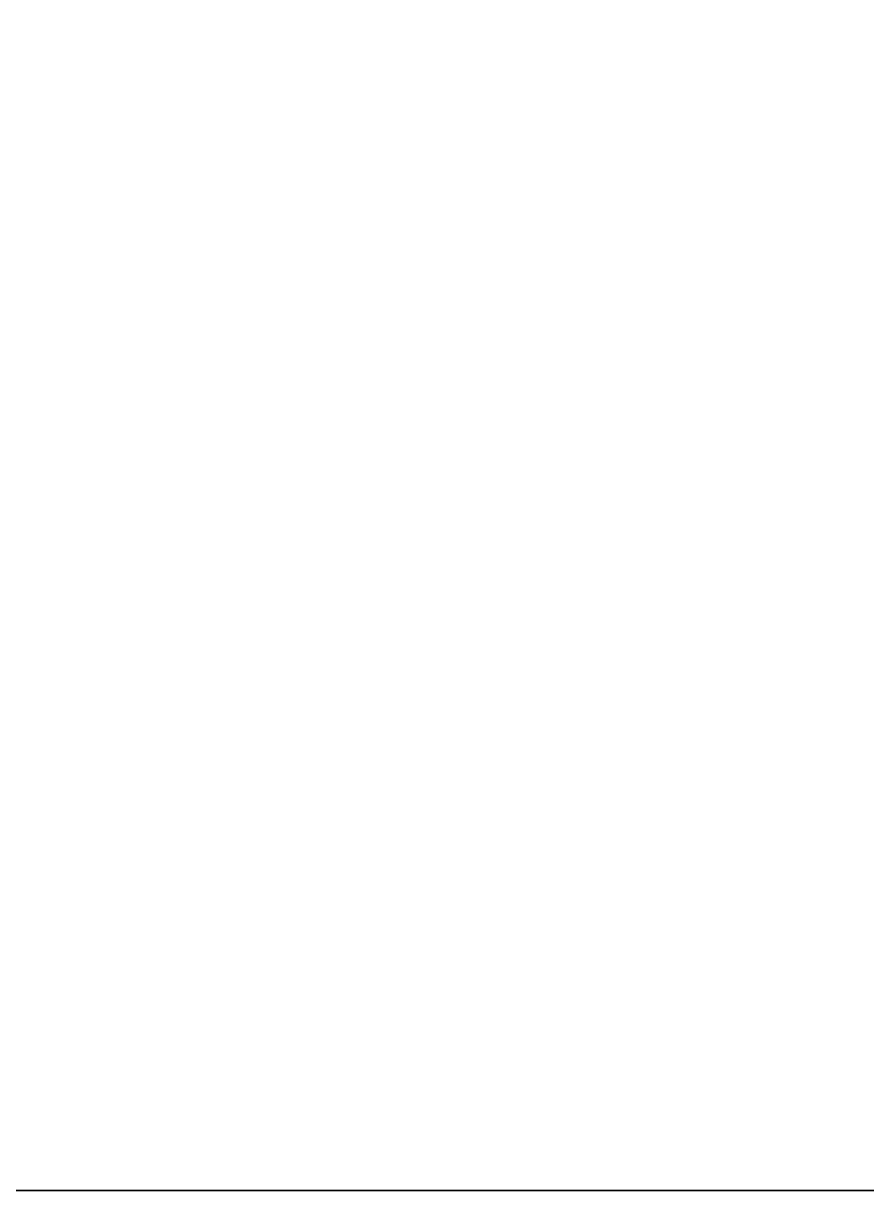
# Model space of a CAD drawing. Extents: x -1 to 1781, y -1355 to 1.
# Drawn here: x 154.7 to 228.7, y -645 to -542.5 of the extents above; entities that cross this region are included whole.
import ezdxf

# ---------------------------------------------------------------- set-up
doc = ezdxf.new("R2010")
doc.units = 0
doc.layers.add('IQ_200_3D', color=1, linetype='Continuous')
doc.layers.add('IQ_BROWN_3D', color=32, linetype='Continuous')

msp = doc.modelspace()

# ---------------------------------------------------------------- meshes
at = {"layer": 'IQ_200_3D'}
mesh = msp.add_polyface(dxfattribs=at)
corners = [(15, 0, 800), (15, -645, 800), (1765, -645, 800), (1765, 0, 800)]
mesh.append_faces([[corners[k] for k in face] for face in [(0, 1, 2, 3)]])
mesh = msp.add_polyface(dxfattribs=at)
corners = [(1765, -645, 150), (15, -645, 150), (15, 0, 150), (1765, 0, 150)]
mesh.append_faces([[corners[k] for k in face] for face in [(0, 1, 2, 3)]])
mesh = msp.add_polyface(dxfattribs=at)
corners = [(15, -645, 800), (15, -645, 150), (1765, -645, 150), (1765, -645, 800)]
mesh.append_faces([[corners[k] for k in face] for face in [(0, 1, 2, 3)]])
at = {"layer": 'IQ_BROWN_3D'}
mesh = msp.add_polyface(dxfattribs=at)
corners = [(0, 0, 840), (0, -700, 840), (1780, -700, 840), (1780, 0, 840)]
mesh.append_faces([[corners[k] for k in face] for face in [(0, 1, 2, 3)]])
mesh = msp.add_polyface(dxfattribs=at)
corners = [(1780, -700, 800), (0, -700, 800), (0, 0, 800), (1780, 0, 800)]
mesh.append_faces([[corners[k] for k in face] for face in [(0, 1, 2, 3)]])

doc.saveas('drawing.dxf')
